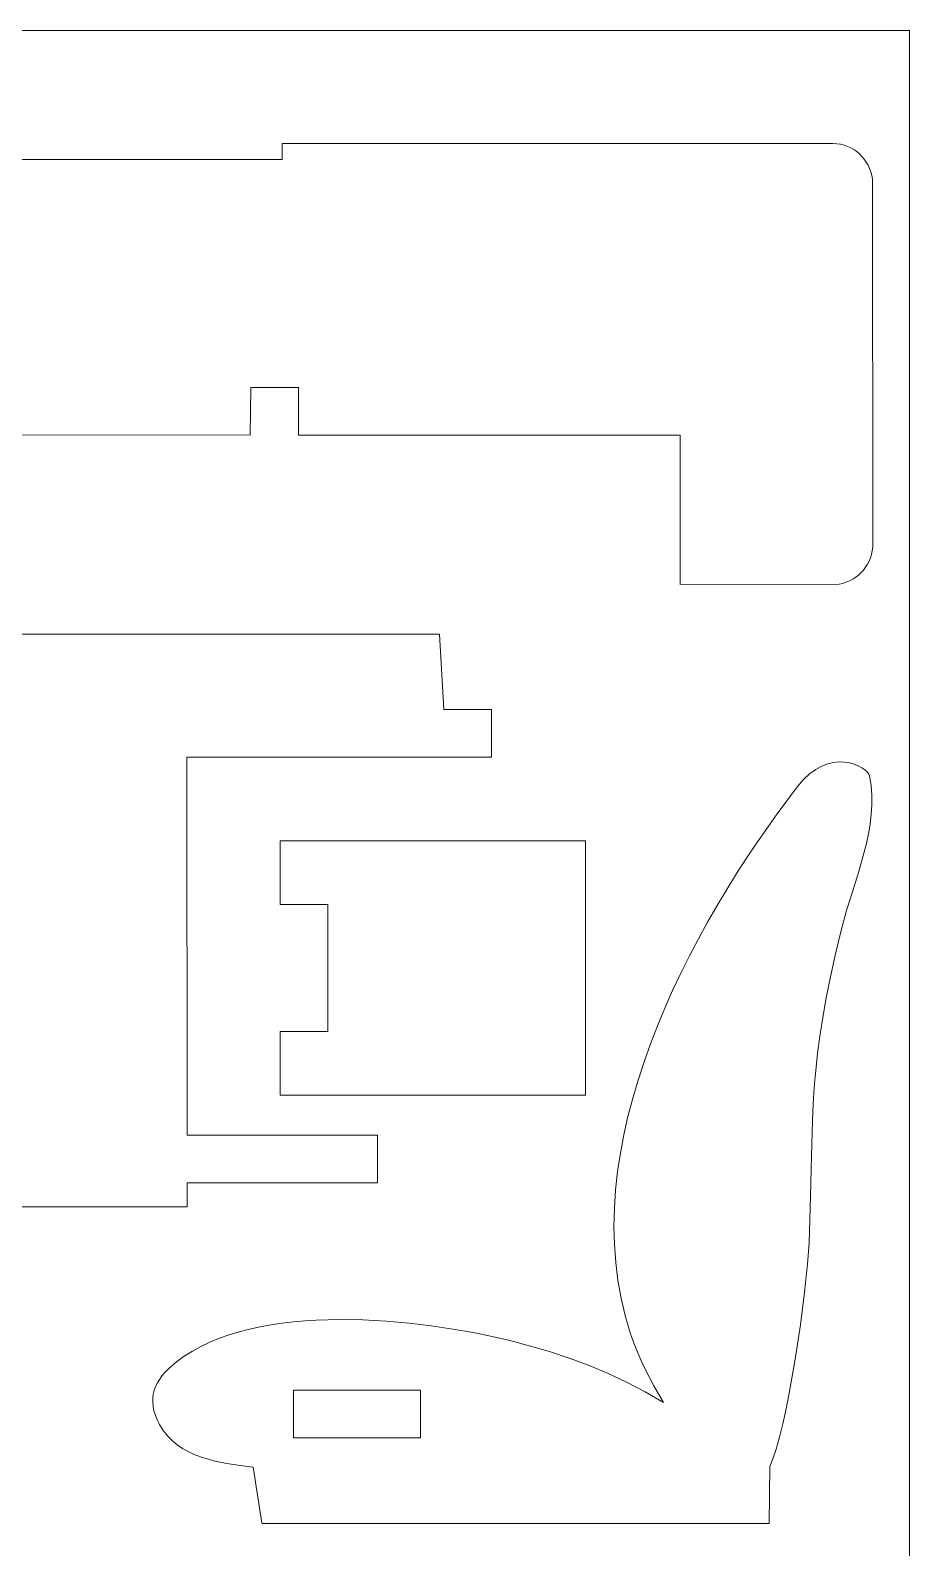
# Model space of a CAD drawing. Header units: centimetres. Extents: x -55 to 59, y -21 to 8.
# Drawn here: x -8.11 to -2.58, y -1.23 to 8.32 of the extents above; entities that cross this region are included whole.
import ezdxf

# ---------------------------------------------------------------- set-up
doc = ezdxf.new("R2010")
doc.units = ezdxf.units.CM
doc.header["$MEASUREMENT"] = 0
doc.layers.add('Camada 1', color=7, linetype='Continuous')

msp = doc.modelspace()

# ---------------------------------------------------------------- linework, layer by layer
at = {"layer": 'Camada 1', "color": 1, "lineweight": 0}
msp.add_lwpolyline([(-23.58141, -21.38276), (-2.58141, -21.38276), (-2.58141, 8.31724), (-23.58141, 8.31724), (-23.58141, -21.38276)], close=True, dxfattribs=at)
at = {"layer": 'Camada 1', "color": 3, "lineweight": 9}
for points, knots in [([(-13.31646, 7.47936), (-13.31646, 7.47936), (-13.34105, 7.42037), (-13.34105, 7.42037), (-13.34105, 7.42037), (-13.34105, 7.42037), (-13.34976, 7.35507), (-13.34976, 7.35507), (-13.34976, 7.35507), (-13.34976, 7.35507), (-13.34826, 5.05236), (-13.34826, 5.05236), (-13.34826, 5.05236), (-13.34826, 5.05236), (-13.34428, 5.02945), (-13.34428, 5.02945), (-13.34428, 5.02945), (-13.34428, 5.02945), (-13.33824, 5.00726), (-13.33824, 5.00726), (-13.33824, 5.00726), (-13.33824, 5.00726), (-13.33025, 4.98588), (-13.33025, 4.98588), (-13.33025, 4.98588), (-13.33025, 4.98588), (-13.32042, 4.96543), (-13.32042, 4.96543), (-13.32042, 4.96543), (-13.32042, 4.96543), (-13.30886, 4.94599), (-13.30886, 4.94599), (-13.30886, 4.94599), (-13.30886, 4.94599), (-13.29568, 4.92768), (-13.29568, 4.92768), (-13.29568, 4.92768), (-13.29568, 4.92768), (-13.281, 4.9106), (-13.281, 4.9106), (-13.281, 4.9106), (-13.281, 4.9106), (-13.26491, 4.89486), (-13.26491, 4.89486), (-13.26491, 4.89486), (-13.26491, 4.89486), (-13.24754, 4.88054), (-13.24754, 4.88054), (-13.24754, 4.88054), (-13.24754, 4.88054), (-13.229, 4.86777), (-13.229, 4.86777), (-13.229, 4.86777), (-13.229, 4.86777), (-13.20939, 4.85663), (-13.20939, 4.85663), (-13.20939, 4.85663), (-13.20939, 4.85663), (-13.18883, 4.84724), (-13.18883, 4.84724), (-13.18883, 4.84724), (-13.18883, 4.84724), (-13.16743, 4.8397), (-13.16743, 4.8397), (-13.16743, 4.8397), (-13.16743, 4.8397), (-13.1453, 4.8341), (-13.1453, 4.8341), (-13.1453, 4.8341), (-13.1453, 4.8341), (-13.12254, 4.83056), (-13.12254, 4.83056), (-13.12254, 4.83056), (-13.12254, 4.83056), (-13.09928, 4.82917), (-13.09928, 4.82917), (-13.09928, 4.82917), (-13.09928, 4.82917), (-12.13235, 4.82917), (-12.13235, 4.82917), (-12.13235, 4.82917), (-12.13235, 4.82917), (-12.13227, 5.7689), (-12.13227, 5.7689), (-12.13227, 5.7689), (-12.13227, 5.7689), (-9.72985, 5.7702), (-9.72985, 5.7702), (-9.72985, 5.7702), (-9.72985, 5.7702), (-9.72985, 6.07033), (-9.72985, 6.07033), (-9.72985, 6.07033), (-9.72985, 6.07033), (-9.43021, 6.07046), (-9.43021, 6.07046), (-9.43021, 6.07046), (-9.43021, 6.07046), (-9.42958, 5.77179), (-9.42958, 5.77179), (-9.42958, 5.77179), (-9.42958, 5.77179), (-6.72937, 5.7702), (-6.72937, 5.7702), (-6.72937, 5.7702), (-6.72937, 5.7702), (-6.72682, 6.07046), (-6.72682, 6.07046), (-6.72682, 6.07046), (-6.72682, 6.07046), (-6.42665, 6.07046), (-6.42665, 6.07046), (-6.42665, 6.07046), (-6.42665, 6.07046), (-6.42661, 5.77067), (-6.42661, 5.77067), (-6.42661, 5.77067), (-6.42661, 5.77067), (-4.02423, 5.77015), (-4.02423, 5.77015), (-4.02423, 5.77015), (-4.02423, 5.77015), (-4.02423, 4.82968), (-4.02423, 4.82968), (-4.02423, 4.82968), (-4.02423, 4.82968), (-3.02525, 4.83207), (-3.02525, 4.83207), (-3.02525, 4.83207), (-3.02525, 4.83207), (-3.00212, 4.83743), (-3.00212, 4.83743), (-3.00212, 4.83743), (-3.00212, 4.83743), (-2.97999, 4.84462), (-2.97999, 4.84462), (-2.97999, 4.84462), (-2.97999, 4.84462), (-2.95892, 4.85356), (-2.95892, 4.85356), (-2.95892, 4.85356), (-2.95892, 4.85356), (-2.93898, 4.86415), (-2.93898, 4.86415), (-2.93898, 4.86415), (-2.93898, 4.86415), (-2.92025, 4.87632), (-2.92025, 4.87632), (-2.92025, 4.87632), (-2.92025, 4.87632), (-2.90278, 4.88997), (-2.90278, 4.88997), (-2.90278, 4.88997), (-2.90278, 4.88997), (-2.88666, 4.90501), (-2.88666, 4.90501), (-2.88666, 4.90501), (-2.88666, 4.90501), (-2.87194, 4.92135), (-2.87194, 4.92135), (-2.87194, 4.92135), (-2.87194, 4.92135), (-2.8587, 4.93891), (-2.8587, 4.93891), (-2.8587, 4.93891), (-2.8587, 4.93891), (-2.847, 4.95761), (-2.847, 4.95761), (-2.847, 4.95761), (-2.847, 4.95761), (-2.83691, 4.97734), (-2.83691, 4.97734), (-2.83691, 4.97734), (-2.83691, 4.97734), (-2.82851, 4.99803), (-2.82851, 4.99803), (-2.82851, 4.99803), (-2.82851, 4.99803), (-2.82185, 5.01958), (-2.82185, 5.01958), (-2.82185, 5.01958), (-2.82185, 5.01958), (-2.81701, 5.04191), (-2.81701, 5.04191), (-2.81701, 5.04191), (-2.81701, 5.04191), (-2.81406, 5.06493), (-2.81406, 5.06493), (-2.81406, 5.06493), (-2.81406, 5.06493), (-2.81306, 5.08855), (-2.81306, 5.08855), (-2.81306, 5.08855), (-2.81306, 5.08855), (-2.81435, 7.38055), (-2.81435, 7.38055), (-2.81435, 7.38055), (-2.81435, 7.38055), (-2.81893, 7.40407), (-2.81893, 7.40407), (-2.81893, 7.40407), (-2.81893, 7.40407), (-2.82531, 7.42675), (-2.82531, 7.42675), (-2.82531, 7.42675), (-2.82531, 7.42675), (-2.83342, 7.44849), (-2.83342, 7.44849), (-2.83342, 7.44849), (-2.83342, 7.44849), (-2.84319, 7.46922), (-2.84319, 7.46922), (-2.84319, 7.46922), (-2.84319, 7.46922), (-2.85454, 7.48882), (-2.85454, 7.48882), (-2.85454, 7.48882), (-2.85454, 7.48882), (-2.86742, 7.50723), (-2.86742, 7.50723), (-2.86742, 7.50723), (-2.86742, 7.50723), (-2.88174, 7.52434), (-2.88174, 7.52434), (-2.88174, 7.52434), (-2.88174, 7.52434), (-2.89744, 7.54007), (-2.89744, 7.54007), (-2.89744, 7.54007), (-2.89744, 7.54007), (-2.91445, 7.55433), (-2.91445, 7.55433), (-2.91445, 7.55433), (-2.91445, 7.55433), (-2.93269, 7.56702), (-2.93269, 7.56702), (-2.93269, 7.56702), (-2.93269, 7.56702), (-2.95211, 7.57806), (-2.95211, 7.57806), (-2.95211, 7.57806), (-2.95211, 7.57806), (-2.97262, 7.58736), (-2.97262, 7.58736), (-2.97262, 7.58736), (-2.97262, 7.58736), (-2.99416, 7.59482), (-2.99416, 7.59482), (-2.99416, 7.59482), (-2.99416, 7.59482), (-3.01666, 7.60036), (-3.01666, 7.60036), (-3.01666, 7.60036), (-3.01666, 7.60036), (-3.04004, 7.60389), (-3.04004, 7.60389), (-3.04004, 7.60389), (-3.04004, 7.60389), (-3.06425, 7.60532), (-3.06425, 7.60532), (-3.06425, 7.60532), (-3.06425, 7.60532), (-6.5298, 7.60532), (-6.5298, 7.60532), (-6.5298, 7.60532), (-6.5298, 7.60532), (-6.5298, 7.50521), (-6.5298, 7.50521), (-6.5298, 7.50521), (-6.5298, 7.50521), (-9.60339, 7.50521), (-9.60339, 7.50521), (-9.60339, 7.50521), (-9.60339, 7.50521), (-9.60339, 7.60532), (-9.60339, 7.60532), (-9.60339, 7.60532), (-9.60339, 7.60532), (-13.09667, 7.60532), (-13.09667, 7.60532), (-13.09667, 7.60532), (-13.09667, 7.60532), (-13.12949, 7.60288), (-13.12949, 7.60288), (-13.12949, 7.60288), (-13.12949, 7.60288), (-13.16182, 7.59617), (-13.16182, 7.59617), (-13.16182, 7.59617), (-13.16182, 7.59617), (-13.19314, 7.58541), (-13.19314, 7.58541), (-13.19314, 7.58541), (-13.19314, 7.58541), (-13.22294, 7.57085), (-13.22294, 7.57085), (-13.22294, 7.57085), (-13.22294, 7.57085), (-13.25068, 7.55273), (-13.25068, 7.55273), (-13.25068, 7.55273), (-13.25068, 7.55273), (-13.27587, 7.53128), (-13.27587, 7.53128), (-13.27587, 7.53128), (-13.27587, 7.53128), (-13.29797, 7.50674), (-13.29797, 7.50674), (-13.29797, 7.50674), (-13.29797, 7.50674), (-13.31646, 7.47936), (-13.31646, 7.47936)], [0, 0, 0, 0, 0.0126582, 0.0126582, 0.0126582, 0.0126582, 0.0253165, 0.0253165, 0.0253165, 0.0253165, 0.0379747, 0.0379747, 0.0379747, 0.0379747, 0.0506329, 0.0506329, 0.0506329, 0.0506329, 0.0632911, 0.0632911, 0.0632911, 0.0632911, 0.0759494, 0.0759494, 0.0759494, 0.0759494, 0.0886076, 0.0886076, 0.0886076, 0.0886076, 0.1012658, 0.1012658, 0.1012658, 0.1012658, 0.1139241, 0.1139241, 0.1139241, 0.1139241, 0.1265823, 0.1265823, 0.1265823, 0.1265823, 0.1392405, 0.1392405, 0.1392405, 0.1392405, 0.1518987, 0.1518987, 0.1518987, 0.1518987, 0.164557, 0.164557, 0.164557, 0.164557, 0.1772152, 0.1772152, 0.1772152, 0.1772152, 0.1898734, 0.1898734, 0.1898734, 0.1898734, 0.2025316, 0.2025316, 0.2025316, 0.2025316, 0.2151899, 0.2151899, 0.2151899, 0.2151899, 0.2278481, 0.2278481, 0.2278481, 0.2278481, 0.2405063, 0.2405063, 0.2405063, 0.2405063, 0.2531646, 0.2531646, 0.2531646, 0.2531646, 0.2658228, 0.2658228, 0.2658228, 0.2658228, 0.278481, 0.278481, 0.278481, 0.278481, 0.2911392, 0.2911392, 0.2911392, 0.2911392, 0.3037975, 0.3037975, 0.3037975, 0.3037975, 0.3164557, 0.3164557, 0.3164557, 0.3164557, 0.3291139, 0.3291139, 0.3291139, 0.3291139, 0.3417722, 0.3417722, 0.3417722, 0.3417722, 0.3544304, 0.3544304, 0.3544304, 0.3544304, 0.3670886, 0.3670886, 0.3670886, 0.3670886, 0.3797468, 0.3797468, 0.3797468, 0.3797468, 0.3924051, 0.3924051, 0.3924051, 0.3924051, 0.4050633, 0.4050633, 0.4050633, 0.4050633, 0.4177215, 0.4177215, 0.4177215, 0.4177215, 0.4303797, 0.4303797, 0.4303797, 0.4303797, 0.443038, 0.443038, 0.443038, 0.443038, 0.4556962, 0.4556962, 0.4556962, 0.4556962, 0.4683544, 0.4683544, 0.4683544, 0.4683544, 0.4810127, 0.4810127, 0.4810127, 0.4810127, 0.4936709, 0.4936709, 0.4936709, 0.4936709, 0.5063291, 0.5063291, 0.5063291, 0.5063291, 0.5189873, 0.5189873, 0.5189873, 0.5189873, 0.5316456, 0.5316456, 0.5316456, 0.5316456, 0.5443038, 0.5443038, 0.5443038, 0.5443038, 0.556962, 0.556962, 0.556962, 0.556962, 0.5696203, 0.5696203, 0.5696203, 0.5696203, 0.5822785, 0.5822785, 0.5822785, 0.5822785, 0.5949367, 0.5949367, 0.5949367, 0.5949367, 0.6075949, 0.6075949, 0.6075949, 0.6075949, 0.6202532, 0.6202532, 0.6202532, 0.6202532, 0.6329114, 0.6329114, 0.6329114, 0.6329114, 0.6455696, 0.6455696, 0.6455696, 0.6455696, 0.6582278, 0.6582278, 0.6582278, 0.6582278, 0.6708861, 0.6708861, 0.6708861, 0.6708861, 0.6835443, 0.6835443, 0.6835443, 0.6835443, 0.6962025, 0.6962025, 0.6962025, 0.6962025, 0.7088608, 0.7088608, 0.7088608, 0.7088608, 0.721519, 0.721519, 0.721519, 0.721519, 0.7341772, 0.7341772, 0.7341772, 0.7341772, 0.7468354, 0.7468354, 0.7468354, 0.7468354, 0.7594937, 0.7594937, 0.7594937, 0.7594937, 0.7721519, 0.7721519, 0.7721519, 0.7721519, 0.7848101, 0.7848101, 0.7848101, 0.7848101, 0.7974684, 0.7974684, 0.7974684, 0.7974684, 0.8101266, 0.8101266, 0.8101266, 0.8101266, 0.8227848, 0.8227848, 0.8227848, 0.8227848, 0.835443, 0.835443, 0.835443, 0.835443, 0.8481013, 0.8481013, 0.8481013, 0.8481013, 0.8607595, 0.8607595, 0.8607595, 0.8607595, 0.8734177, 0.8734177, 0.8734177, 0.8734177, 0.8860759, 0.8860759, 0.8860759, 0.8860759, 0.8987342, 0.8987342, 0.8987342, 0.8987342, 0.9113924, 0.9113924, 0.9113924, 0.9113924, 0.9240506, 0.9240506, 0.9240506, 0.9240506, 0.9367089, 0.9367089, 0.9367089, 0.9367089, 0.9493671, 0.9493671, 0.9493671, 0.9493671, 0.9620253, 0.9620253, 0.9620253, 0.9620253, 0.9746835, 0.9746835, 0.9746835, 0.9746835, 1, 1, 1, 1]), ([(-14.63488, 1.36558), (-14.63488, 1.36558), (-14.63488, 1.06545), (-14.63488, 1.06545), (-14.63488, 1.06545), (-14.63488, 1.06545), (-13.43365, 1.06532), (-13.43365, 1.06532), (-13.43365, 1.06532), (-13.43365, 1.06532), (-13.43365, 0.91522), (-13.43365, 0.91522), (-13.43365, 0.91522), (-13.43365, 0.91522), (-11.93277, 0.91518), (-11.93277, 0.91518), (-11.93277, 0.91518), (-11.93277, 0.91518), (-11.93251, 1.51564), (-11.93251, 1.51564), (-11.93251, 1.51564), (-11.93251, 1.51564), (-8.62979, 1.51569), (-8.62979, 1.51569), (-8.62979, 1.51569), (-8.62979, 1.51569), (-8.62963, 0.91518), (-8.62963, 0.91518), (-8.62963, 0.91518), (-8.62963, 0.91518), (-7.12714, 0.91518), (-7.12714, 0.91518), (-7.12714, 0.91518), (-7.12714, 0.91518), (-7.12714, 1.0653), (-7.12714, 1.0653), (-7.12714, 1.0653), (-7.12714, 1.0653), (-5.92914, 1.0653), (-5.92914, 1.0653), (-5.92914, 1.0653), (-5.92914, 1.0653), (-5.92914, 1.36557), (-5.92914, 1.36557), (-5.92914, 1.36557), (-5.92914, 1.36557), (-7.12714, 1.36557), (-7.12714, 1.36557), (-7.12714, 1.36557), (-7.12714, 1.36557), (-7.12781, 3.74322), (-7.12781, 3.74322), (-7.12781, 3.74322), (-7.12781, 3.74322), (-5.21172, 3.74369), (-5.21172, 3.74369), (-5.21172, 3.74369), (-5.21172, 3.74369), (-5.21172, 4.04394), (-5.21172, 4.04394), (-5.21172, 4.04394), (-5.21172, 4.04394), (-5.51198, 4.04394), (-5.51198, 4.04394), (-5.51198, 4.04394), (-5.51198, 4.04394), (-5.53889, 4.51804), (-5.53889, 4.51804), (-5.53889, 4.51804), (-5.53889, 4.51804), (-8.62934, 4.51788), (-8.62934, 4.51788), (-8.62934, 4.51788), (-8.62934, 4.51788), (-8.62963, 2.41866), (-8.62963, 2.41866), (-8.62963, 2.41866), (-8.62963, 2.41866), (-8.92989, 2.41715), (-8.92989, 2.41715), (-8.92989, 2.41715), (-8.92989, 2.41715), (-8.92895, 4.51659), (-8.92895, 4.51659), (-8.92895, 4.51659), (-8.92895, 4.51659), (-11.63124, 4.5183), (-11.63124, 4.5183), (-11.63124, 4.5183), (-11.63124, 4.5183), (-11.63225, 2.41778), (-11.63225, 2.41778), (-11.63225, 2.41778), (-11.63225, 2.41778), (-11.93251, 2.41778), (-11.93251, 2.41778), (-11.93251, 2.41778), (-11.93251, 2.41778), (-11.93154, 4.51736), (-11.93154, 4.51736), (-11.93154, 4.51736), (-11.93154, 4.51736), (-15.02114, 4.51929), (-15.02114, 4.51929), (-15.02114, 4.51929), (-15.02114, 4.51929), (-15.0508, 4.04978), (-15.0508, 4.04978), (-15.0508, 4.04978), (-15.0508, 4.04978), (-15.35111, 4.04978), (-15.35111, 4.04978), (-15.35111, 4.04978), (-15.35111, 4.04978), (-15.35111, 3.74952), (-15.35111, 3.74952), (-15.35111, 3.74952), (-15.35111, 3.74952), (-13.4313, 3.74854), (-13.4313, 3.74854), (-13.4313, 3.74854), (-13.4313, 3.74854), (-13.43365, 1.36565), (-13.43365, 1.36565), (-13.43365, 1.36565), (-13.43365, 1.36565), (-14.63488, 1.36558), (-14.63488, 1.36558)], [0, 0, 0, 0, 0.030303, 0.030303, 0.030303, 0.030303, 0.0606061, 0.0606061, 0.0606061, 0.0606061, 0.0909091, 0.0909091, 0.0909091, 0.0909091, 0.1212121, 0.1212121, 0.1212121, 0.1212121, 0.1515152, 0.1515152, 0.1515152, 0.1515152, 0.1818182, 0.1818182, 0.1818182, 0.1818182, 0.2121212, 0.2121212, 0.2121212, 0.2121212, 0.2424242, 0.2424242, 0.2424242, 0.2424242, 0.2727273, 0.2727273, 0.2727273, 0.2727273, 0.3030303, 0.3030303, 0.3030303, 0.3030303, 0.3333333, 0.3333333, 0.3333333, 0.3333333, 0.3636364, 0.3636364, 0.3636364, 0.3636364, 0.3939394, 0.3939394, 0.3939394, 0.3939394, 0.4242424, 0.4242424, 0.4242424, 0.4242424, 0.4545455, 0.4545455, 0.4545455, 0.4545455, 0.4848485, 0.4848485, 0.4848485, 0.4848485, 0.5151515, 0.5151515, 0.5151515, 0.5151515, 0.5454545, 0.5454545, 0.5454545, 0.5454545, 0.5757576, 0.5757576, 0.5757576, 0.5757576, 0.6060606, 0.6060606, 0.6060606, 0.6060606, 0.6363636, 0.6363636, 0.6363636, 0.6363636, 0.6666667, 0.6666667, 0.6666667, 0.6666667, 0.6969697, 0.6969697, 0.6969697, 0.6969697, 0.7272727, 0.7272727, 0.7272727, 0.7272727, 0.7575758, 0.7575758, 0.7575758, 0.7575758, 0.7878788, 0.7878788, 0.7878788, 0.7878788, 0.8181818, 0.8181818, 0.8181818, 0.8181818, 0.8484848, 0.8484848, 0.8484848, 0.8484848, 0.8787879, 0.8787879, 0.8787879, 0.8787879, 0.9090909, 0.9090909, 0.9090909, 0.9090909, 0.9393939, 0.9393939, 0.9393939, 0.9393939, 1, 1, 1, 1]), ([(-6.71119, -0.72378), (-6.71119, -0.72378), (-6.65635, -1.07491), (-6.65635, -1.07491), (-6.65635, -1.07491), (-6.65635, -1.07491), (-6.65577, -1.07864), (-6.65577, -1.07864), (-6.65577, -1.07864), (-6.65577, -1.07864), (-3.46424, -1.07892), (-3.46424, -1.07892), (-3.46424, -1.07892), (-3.46424, -1.07892), (-3.46175, -0.71924), (-3.46175, -0.71924), (-3.46175, -0.71924), (-3.46175, -0.71924), (-3.44119, -0.67186), (-3.44119, -0.67186), (-3.44119, -0.67186), (-3.44119, -0.67186), (-3.42037, -0.61004), (-3.42037, -0.61004), (-3.42037, -0.61004), (-3.42037, -0.61004), (-3.39949, -0.53573), (-3.39949, -0.53573), (-3.39949, -0.53573), (-3.39949, -0.53573), (-3.37875, -0.45086), (-3.37875, -0.45086), (-3.37875, -0.45086), (-3.37875, -0.45086), (-3.35837, -0.35736), (-3.35837, -0.35736), (-3.35837, -0.35736), (-3.35837, -0.35736), (-3.33852, -0.25715), (-3.33852, -0.25715), (-3.33852, -0.25715), (-3.33852, -0.25715), (-3.30129, -0.04437), (-3.30129, -0.04437), (-3.30129, -0.04437), (-3.30129, -0.04437), (-3.26866, 0.17202), (-3.26866, 0.17202), (-3.26866, 0.17202), (-3.26866, 0.17202), (-3.24224, 0.37657), (-3.24224, 0.37657), (-3.24224, 0.37657), (-3.24224, 0.37657), (-3.22365, 0.55382), (-3.22365, 0.55382), (-3.22365, 0.55382), (-3.22365, 0.55382), (-3.21449, 0.68831), (-3.21449, 0.68831), (-3.21449, 0.68831), (-3.21449, 0.68831), (-3.20571, 0.98118), (-3.20571, 0.98118), (-3.20571, 0.98118), (-3.20571, 0.98118), (-3.19984, 1.23235), (-3.19984, 1.23235), (-3.19984, 1.23235), (-3.19984, 1.23235), (-3.19303, 1.45606), (-3.19303, 1.45606), (-3.19303, 1.45606), (-3.19303, 1.45606), (-3.18807, 1.56209), (-3.18807, 1.56209), (-3.18807, 1.56209), (-3.18807, 1.56209), (-3.18143, 1.66661), (-3.18143, 1.66661), (-3.18143, 1.66661), (-3.18143, 1.66661), (-3.17263, 1.7714), (-3.17263, 1.7714), (-3.17263, 1.7714), (-3.17263, 1.7714), (-3.16118, 1.87825), (-3.16118, 1.87825), (-3.16118, 1.87825), (-3.16118, 1.87825), (-3.14662, 1.98895), (-3.14662, 1.98895), (-3.14662, 1.98895), (-3.14662, 1.98895), (-3.12844, 2.10527), (-3.12844, 2.10527), (-3.12844, 2.10527), (-3.12844, 2.10527), (-3.10618, 2.22901), (-3.10618, 2.22901), (-3.10618, 2.22901), (-3.10618, 2.22901), (-3.07935, 2.36194), (-3.07935, 2.36194), (-3.07935, 2.36194), (-3.07935, 2.36194), (-3.04746, 2.50585), (-3.04746, 2.50585), (-3.04746, 2.50585), (-3.04746, 2.50585), (-3.01005, 2.66252), (-3.01005, 2.66252), (-3.01005, 2.66252), (-3.01005, 2.66252), (-2.97816, 2.77849), (-2.97816, 2.77849), (-2.97816, 2.77849), (-2.97816, 2.77849), (-2.94148, 2.89691), (-2.94148, 2.89691), (-2.94148, 2.89691), (-2.94148, 2.89691), (-2.90383, 3.01718), (-2.90383, 3.01718), (-2.90383, 3.01718), (-2.90383, 3.01718), (-2.86899, 3.1387), (-2.86899, 3.1387), (-2.86899, 3.1387), (-2.86899, 3.1387), (-2.85381, 3.19975), (-2.85381, 3.19975), (-2.85381, 3.19975), (-2.85381, 3.19975), (-2.84076, 3.26089), (-2.84076, 3.26089), (-2.84076, 3.26089), (-2.84076, 3.26089), (-2.83032, 3.32204), (-2.83032, 3.32204), (-2.83032, 3.32204), (-2.83032, 3.32204), (-2.82296, 3.38315), (-2.82296, 3.38315), (-2.82296, 3.38315), (-2.82296, 3.38315), (-2.81914, 3.44412), (-2.81914, 3.44412), (-2.81914, 3.44412), (-2.81914, 3.44412), (-2.81936, 3.50488), (-2.81936, 3.50488), (-2.81936, 3.50488), (-2.81936, 3.50488), (-2.82408, 3.56537), (-2.82408, 3.56537), (-2.82408, 3.56537), (-2.82408, 3.56537), (-2.83378, 3.6255), (-2.83378, 3.6255), (-2.83378, 3.6255), (-2.83378, 3.6255), (-2.83881, 3.63787), (-2.83881, 3.63787), (-2.83881, 3.63787), (-2.83881, 3.63787), (-2.84881, 3.65113), (-2.84881, 3.65113), (-2.84881, 3.65113), (-2.84881, 3.65113), (-2.86337, 3.66463), (-2.86337, 3.66463), (-2.86337, 3.66463), (-2.86337, 3.66463), (-2.88211, 3.67769), (-2.88211, 3.67769), (-2.88211, 3.67769), (-2.88211, 3.67769), (-2.90461, 3.68966), (-2.90461, 3.68966), (-2.90461, 3.68966), (-2.90461, 3.68966), (-2.93048, 3.69988), (-2.93048, 3.69988), (-2.93048, 3.69988), (-2.93048, 3.69988), (-2.95931, 3.70769), (-2.95931, 3.70769), (-2.95931, 3.70769), (-2.95931, 3.70769), (-2.99071, 3.71242), (-2.99071, 3.71242), (-2.99071, 3.71242), (-2.99071, 3.71242), (-3.02427, 3.71341), (-3.02427, 3.71341), (-3.02427, 3.71341), (-3.02427, 3.71341), (-3.0596, 3.71001), (-3.0596, 3.71001), (-3.0596, 3.71001), (-3.0596, 3.71001), (-3.09629, 3.70155), (-3.09629, 3.70155), (-3.09629, 3.70155), (-3.09629, 3.70155), (-3.13394, 3.68737), (-3.13394, 3.68737), (-3.13394, 3.68737), (-3.13394, 3.68737), (-3.17216, 3.6668), (-3.17216, 3.6668), (-3.17216, 3.6668), (-3.17216, 3.6668), (-3.21053, 3.6392), (-3.21053, 3.6392), (-3.21053, 3.6392), (-3.21053, 3.6392), (-3.24867, 3.60389), (-3.24867, 3.60389), (-3.24867, 3.60389), (-3.24867, 3.60389), (-3.28617, 3.56021), (-3.28617, 3.56021), (-3.28617, 3.56021), (-3.28617, 3.56021), (-3.41512, 3.38768), (-3.41512, 3.38768), (-3.41512, 3.38768), (-3.41512, 3.38768), (-3.54377, 3.2044), (-3.54377, 3.2044), (-3.54377, 3.2044), (-3.54377, 3.2044), (-3.60744, 3.10906), (-3.60744, 3.10906), (-3.60744, 3.10906), (-3.60744, 3.10906), (-3.67038, 3.01145), (-3.67038, 3.01145), (-3.67038, 3.01145), (-3.67038, 3.01145), (-3.73238, 2.91169), (-3.73238, 2.91169), (-3.73238, 2.91169), (-3.73238, 2.91169), (-3.79322, 2.80993), (-3.79322, 2.80993), (-3.79322, 2.80993), (-3.79322, 2.80993), (-3.85268, 2.70629), (-3.85268, 2.70629), (-3.85268, 2.70629), (-3.85268, 2.70629), (-3.91054, 2.60093), (-3.91054, 2.60093), (-3.91054, 2.60093), (-3.91054, 2.60093), (-3.96659, 2.49396), (-3.96659, 2.49396), (-3.96659, 2.49396), (-3.96659, 2.49396), (-4.0206, 2.38554), (-4.0206, 2.38554), (-4.0206, 2.38554), (-4.0206, 2.38554), (-4.07237, 2.2758), (-4.07237, 2.2758), (-4.07237, 2.2758), (-4.07237, 2.2758), (-4.12166, 2.16487), (-4.12166, 2.16487), (-4.12166, 2.16487), (-4.12166, 2.16487), (-4.16827, 2.05288), (-4.16827, 2.05288), (-4.16827, 2.05288), (-4.16827, 2.05288), (-4.21198, 1.93999), (-4.21198, 1.93999), (-4.21198, 1.93999), (-4.21198, 1.93999), (-4.25257, 1.82632), (-4.25257, 1.82632), (-4.25257, 1.82632), (-4.25257, 1.82632), (-4.28982, 1.71201), (-4.28982, 1.71201), (-4.28982, 1.71201), (-4.28982, 1.71201), (-4.32351, 1.5972), (-4.32351, 1.5972), (-4.32351, 1.5972), (-4.32351, 1.5972), (-4.35343, 1.48202), (-4.35343, 1.48202), (-4.35343, 1.48202), (-4.35343, 1.48202), (-4.37935, 1.36661), (-4.37935, 1.36661), (-4.37935, 1.36661), (-4.37935, 1.36661), (-4.40107, 1.25111), (-4.40107, 1.25111), (-4.40107, 1.25111), (-4.40107, 1.25111), (-4.41836, 1.13565), (-4.41836, 1.13565), (-4.41836, 1.13565), (-4.41836, 1.13565), (-4.43101, 1.02037), (-4.43101, 1.02037), (-4.43101, 1.02037), (-4.43101, 1.02037), (-4.43879, 0.90541), (-4.43879, 0.90541), (-4.43879, 0.90541), (-4.43879, 0.90541), (-4.4415, 0.79091), (-4.4415, 0.79091), (-4.4415, 0.79091), (-4.4415, 0.79091), (-4.4389, 0.67699), (-4.4389, 0.67699), (-4.4389, 0.67699), (-4.4389, 0.67699), (-4.43079, 0.5638), (-4.43079, 0.5638), (-4.43079, 0.5638), (-4.43079, 0.5638), (-4.41695, 0.45147), (-4.41695, 0.45147), (-4.41695, 0.45147), (-4.41695, 0.45147), (-4.39716, 0.34015), (-4.39716, 0.34015), (-4.39716, 0.34015), (-4.39716, 0.34015), (-4.3712, 0.22996), (-4.3712, 0.22996), (-4.3712, 0.22996), (-4.3712, 0.22996), (-4.33886, 0.12104), (-4.33886, 0.12104), (-4.33886, 0.12104), (-4.33886, 0.12104), (-4.3187, 0.06343), (-4.3187, 0.06343), (-4.3187, 0.06343), (-4.3187, 0.06343), (-4.29657, 0.00684), (-4.29657, 0.00684), (-4.29657, 0.00684), (-4.29657, 0.00684), (-4.2726, -0.04882), (-4.2726, -0.04882), (-4.2726, -0.04882), (-4.2726, -0.04882), (-4.2469, -0.10363), (-4.2469, -0.10363), (-4.2469, -0.10363), (-4.2469, -0.10363), (-4.19083, -0.21104), (-4.19083, -0.21104), (-4.19083, -0.21104), (-4.19083, -0.21104), (-4.12936, -0.31608), (-4.12936, -0.31608), (-4.12936, -0.31608), (-4.12936, -0.31608), (-4.24565, -0.24921), (-4.24565, -0.24921), (-4.24565, -0.24921), (-4.24565, -0.24921), (-4.362, -0.18861), (-4.362, -0.18861), (-4.362, -0.18861), (-4.362, -0.18861), (-4.47903, -0.13377), (-4.47903, -0.13377), (-4.47903, -0.13377), (-4.47903, -0.13377), (-4.59737, -0.08415), (-4.59737, -0.08415), (-4.59737, -0.08415), (-4.59737, -0.08415), (-4.71763, -0.03923), (-4.71763, -0.03923), (-4.71763, -0.03923), (-4.71763, -0.03923), (-4.84045, 0.00152), (-4.84045, 0.00152), (-4.84045, 0.00152), (-4.84045, 0.00152), (-4.96645, 0.03861), (-4.96645, 0.03861), (-4.96645, 0.03861), (-4.96645, 0.03861), (-5.09624, 0.07259), (-5.09624, 0.07259), (-5.09624, 0.07259), (-5.09624, 0.07259), (-5.2069, 0.09828), (-5.2069, 0.09828), (-5.2069, 0.09828), (-5.2069, 0.09828), (-5.32719, 0.1228), (-5.32719, 0.1228), (-5.32719, 0.1228), (-5.32719, 0.1228), (-5.45565, 0.14542), (-5.45565, 0.14542), (-5.45565, 0.14542), (-5.45565, 0.14542), (-5.59078, 0.16543), (-5.59078, 0.16543), (-5.59078, 0.16543), (-5.59078, 0.16543), (-5.73111, 0.1821), (-5.73111, 0.1821), (-5.73111, 0.1821), (-5.73111, 0.1821), (-5.87514, 0.19472), (-5.87514, 0.19472), (-5.87514, 0.19472), (-5.87514, 0.19472), (-6.02141, 0.20256), (-6.02141, 0.20256), (-6.02141, 0.20256), (-6.02141, 0.20256), (-6.16843, 0.20491), (-6.16843, 0.20491), (-6.16843, 0.20491), (-6.16843, 0.20491), (-6.31472, 0.20103), (-6.31472, 0.20103), (-6.31472, 0.20103), (-6.31472, 0.20103), (-6.38712, 0.19653), (-6.38712, 0.19653), (-6.38712, 0.19653), (-6.38712, 0.19653), (-6.45879, 0.19021), (-6.45879, 0.19021), (-6.45879, 0.19021), (-6.45879, 0.19021), (-6.52953, 0.18197), (-6.52953, 0.18197), (-6.52953, 0.18197), (-6.52953, 0.18197), (-6.59916, 0.17173), (-6.59916, 0.17173), (-6.59916, 0.17173), (-6.59916, 0.17173), (-6.66749, 0.15939), (-6.66749, 0.15939), (-6.66749, 0.15939), (-6.66749, 0.15939), (-6.73435, 0.14487), (-6.73435, 0.14487), (-6.73435, 0.14487), (-6.73435, 0.14487), (-6.79954, 0.12807), (-6.79954, 0.12807), (-6.79954, 0.12807), (-6.79954, 0.12807), (-6.86288, 0.1089), (-6.86288, 0.1089), (-6.86288, 0.1089), (-6.86288, 0.1089), (-6.92419, 0.08727), (-6.92419, 0.08727), (-6.92419, 0.08727), (-6.92419, 0.08727), (-6.98327, 0.0631), (-6.98327, 0.0631), (-6.98327, 0.0631), (-6.98327, 0.0631), (-7.03995, 0.0363), (-7.03995, 0.0363), (-7.03995, 0.0363), (-7.03995, 0.0363), (-7.09403, 0.00676), (-7.09403, 0.00676), (-7.09403, 0.00676), (-7.09403, 0.00676), (-7.14534, -0.02559), (-7.14534, -0.02559), (-7.14534, -0.02559), (-7.14534, -0.02559), (-7.19369, -0.06085), (-7.19369, -0.06085), (-7.19369, -0.06085), (-7.19369, -0.06085), (-7.24296, -0.10335), (-7.24296, -0.10335), (-7.24296, -0.10335), (-7.24296, -0.10335), (-7.26423, -0.125), (-7.26423, -0.125), (-7.26423, -0.125), (-7.26423, -0.125), (-7.28316, -0.14698), (-7.28316, -0.14698), (-7.28316, -0.14698), (-7.28316, -0.14698), (-7.29967, -0.16935), (-7.29967, -0.16935), (-7.29967, -0.16935), (-7.29967, -0.16935), (-7.31368, -0.19216), (-7.31368, -0.19216), (-7.31368, -0.19216), (-7.31368, -0.19216), (-7.32512, -0.21547), (-7.32512, -0.21547), (-7.32512, -0.21547), (-7.32512, -0.21547), (-7.33392, -0.23932), (-7.33392, -0.23932), (-7.33392, -0.23932), (-7.33392, -0.23932), (-7.34, -0.26378), (-7.34, -0.26378), (-7.34, -0.26378), (-7.34, -0.26378), (-7.34328, -0.2889), (-7.34328, -0.2889), (-7.34328, -0.2889), (-7.34328, -0.2889), (-7.34369, -0.31472), (-7.34369, -0.31472), (-7.34369, -0.31472), (-7.34369, -0.31472), (-7.34116, -0.34131), (-7.34116, -0.34131), (-7.34116, -0.34131), (-7.34116, -0.34131), (-7.33561, -0.36871), (-7.33561, -0.36871), (-7.33561, -0.36871), (-7.33561, -0.36871), (-7.32695, -0.39698), (-7.32695, -0.39698), (-7.32695, -0.39698), (-7.32695, -0.39698), (-7.31513, -0.42618), (-7.31513, -0.42618), (-7.31513, -0.42618), (-7.31513, -0.42618), (-7.30006, -0.45635), (-7.30006, -0.45635), (-7.30006, -0.45635), (-7.30006, -0.45635), (-7.27718, -0.4932), (-7.27718, -0.4932), (-7.27718, -0.4932), (-7.27718, -0.4932), (-7.25103, -0.52631), (-7.25103, -0.52631), (-7.25103, -0.52631), (-7.25103, -0.52631), (-7.22191, -0.5559), (-7.22191, -0.5559), (-7.22191, -0.5559), (-7.22191, -0.5559), (-7.19012, -0.58221), (-7.19012, -0.58221), (-7.19012, -0.58221), (-7.19012, -0.58221), (-7.15597, -0.60545), (-7.15597, -0.60545), (-7.15597, -0.60545), (-7.15597, -0.60545), (-7.11976, -0.62585), (-7.11976, -0.62585), (-7.11976, -0.62585), (-7.11976, -0.62585), (-7.08179, -0.64365), (-7.08179, -0.64365), (-7.08179, -0.64365), (-7.08179, -0.64365), (-7.04238, -0.65906), (-7.04238, -0.65906), (-7.04238, -0.65906), (-7.04238, -0.65906), (-7.00181, -0.67232), (-7.00181, -0.67232), (-7.00181, -0.67232), (-7.00181, -0.67232), (-6.9604, -0.68364), (-6.9604, -0.68364), (-6.9604, -0.68364), (-6.9604, -0.68364), (-6.87626, -0.70142), (-6.87626, -0.70142), (-6.87626, -0.70142), (-6.87626, -0.70142), (-6.79238, -0.71419), (-6.79238, -0.71419), (-6.79238, -0.71419), (-6.79238, -0.71419), (-6.71119, -0.72378), (-6.71119, -0.72378)], [0, 0, 0, 0, 0.0065789, 0.0065789, 0.0065789, 0.0065789, 0.0131579, 0.0131579, 0.0131579, 0.0131579, 0.0197368, 0.0197368, 0.0197368, 0.0197368, 0.0263158, 0.0263158, 0.0263158, 0.0263158, 0.0328947, 0.0328947, 0.0328947, 0.0328947, 0.0394737, 0.0394737, 0.0394737, 0.0394737, 0.0460526, 0.0460526, 0.0460526, 0.0460526, 0.0526316, 0.0526316, 0.0526316, 0.0526316, 0.0592105, 0.0592105, 0.0592105, 0.0592105, 0.0657895, 0.0657895, 0.0657895, 0.0657895, 0.0723684, 0.0723684, 0.0723684, 0.0723684, 0.0789474, 0.0789474, 0.0789474, 0.0789474, 0.0855263, 0.0855263, 0.0855263, 0.0855263, 0.0921053, 0.0921053, 0.0921053, 0.0921053, 0.0986842, 0.0986842, 0.0986842, 0.0986842, 0.1052632, 0.1052632, 0.1052632, 0.1052632, 0.1118421, 0.1118421, 0.1118421, 0.1118421, 0.1184211, 0.1184211, 0.1184211, 0.1184211, 0.125, 0.125, 0.125, 0.125, 0.1315789, 0.1315789, 0.1315789, 0.1315789, 0.1381579, 0.1381579, 0.1381579, 0.1381579, 0.1447368, 0.1447368, 0.1447368, 0.1447368, 0.1513158, 0.1513158, 0.1513158, 0.1513158, 0.1578947, 0.1578947, 0.1578947, 0.1578947, 0.1644737, 0.1644737, 0.1644737, 0.1644737, 0.1710526, 0.1710526, 0.1710526, 0.1710526, 0.1776316, 0.1776316, 0.1776316, 0.1776316, 0.1842105, 0.1842105, 0.1842105, 0.1842105, 0.1907895, 0.1907895, 0.1907895, 0.1907895, 0.1973684, 0.1973684, 0.1973684, 0.1973684, 0.2039474, 0.2039474, 0.2039474, 0.2039474, 0.2105263, 0.2105263, 0.2105263, 0.2105263, 0.2171053, 0.2171053, 0.2171053, 0.2171053, 0.2236842, 0.2236842, 0.2236842, 0.2236842, 0.2302632, 0.2302632, 0.2302632, 0.2302632, 0.2368421, 0.2368421, 0.2368421, 0.2368421, 0.2434211, 0.2434211, 0.2434211, 0.2434211, 0.25, 0.25, 0.25, 0.25, 0.2565789, 0.2565789, 0.2565789, 0.2565789, 0.2631579, 0.2631579, 0.2631579, 0.2631579, 0.2697368, 0.2697368, 0.2697368, 0.2697368, 0.2763158, 0.2763158, 0.2763158, 0.2763158, 0.2828947, 0.2828947, 0.2828947, 0.2828947, 0.2894737, 0.2894737, 0.2894737, 0.2894737, 0.2960526, 0.2960526, 0.2960526, 0.2960526, 0.3026316, 0.3026316, 0.3026316, 0.3026316, 0.3092105, 0.3092105, 0.3092105, 0.3092105, 0.3157895, 0.3157895, 0.3157895, 0.3157895, 0.3223684, 0.3223684, 0.3223684, 0.3223684, 0.3289474, 0.3289474, 0.3289474, 0.3289474, 0.3355263, 0.3355263, 0.3355263, 0.3355263, 0.3421053, 0.3421053, 0.3421053, 0.3421053, 0.3486842, 0.3486842, 0.3486842, 0.3486842, 0.3552632, 0.3552632, 0.3552632, 0.3552632, 0.3618421, 0.3618421, 0.3618421, 0.3618421, 0.3684211, 0.3684211, 0.3684211, 0.3684211, 0.375, 0.375, 0.375, 0.375, 0.3815789, 0.3815789, 0.3815789, 0.3815789, 0.3881579, 0.3881579, 0.3881579, 0.3881579, 0.3947368, 0.3947368, 0.3947368, 0.3947368, 0.4013158, 0.4013158, 0.4013158, 0.4013158, 0.4078947, 0.4078947, 0.4078947, 0.4078947, 0.4144737, 0.4144737, 0.4144737, 0.4144737, 0.4210526, 0.4210526, 0.4210526, 0.4210526, 0.4276316, 0.4276316, 0.4276316, 0.4276316, 0.4342105, 0.4342105, 0.4342105, 0.4342105, 0.4407895, 0.4407895, 0.4407895, 0.4407895, 0.4473684, 0.4473684, 0.4473684, 0.4473684, 0.4539474, 0.4539474, 0.4539474, 0.4539474, 0.4605263, 0.4605263, 0.4605263, 0.4605263, 0.4671053, 0.4671053, 0.4671053, 0.4671053, 0.4736842, 0.4736842, 0.4736842, 0.4736842, 0.4802632, 0.4802632, 0.4802632, 0.4802632, 0.4868421, 0.4868421, 0.4868421, 0.4868421, 0.4934211, 0.4934211, 0.4934211, 0.4934211, 0.5, 0.5, 0.5, 0.5, 0.5065789, 0.5065789, 0.5065789, 0.5065789, 0.5131579, 0.5131579, 0.5131579, 0.5131579, 0.5197368, 0.5197368, 0.5197368, 0.5197368, 0.5263158, 0.5263158, 0.5263158, 0.5263158, 0.5328947, 0.5328947, 0.5328947, 0.5328947, 0.5394737, 0.5394737, 0.5394737, 0.5394737, 0.5460526, 0.5460526, 0.5460526, 0.5460526, 0.5526316, 0.5526316, 0.5526316, 0.5526316, 0.5592105, 0.5592105, 0.5592105, 0.5592105, 0.5657895, 0.5657895, 0.5657895, 0.5657895, 0.5723684, 0.5723684, 0.5723684, 0.5723684, 0.5789474, 0.5789474, 0.5789474, 0.5789474, 0.5855263, 0.5855263, 0.5855263, 0.5855263, 0.5921053, 0.5921053, 0.5921053, 0.5921053, 0.5986842, 0.5986842, 0.5986842, 0.5986842, 0.6052632, 0.6052632, 0.6052632, 0.6052632, 0.6118421, 0.6118421, 0.6118421, 0.6118421, 0.6184211, 0.6184211, 0.6184211, 0.6184211, 0.625, 0.625, 0.625, 0.625, 0.6315789, 0.6315789, 0.6315789, 0.6315789, 0.6381579, 0.6381579, 0.6381579, 0.6381579, 0.6447368, 0.6447368, 0.6447368, 0.6447368, 0.6513158, 0.6513158, 0.6513158, 0.6513158, 0.6578947, 0.6578947, 0.6578947, 0.6578947, 0.6644737, 0.6644737, 0.6644737, 0.6644737, 0.6710526, 0.6710526, 0.6710526, 0.6710526, 0.6776316, 0.6776316, 0.6776316, 0.6776316, 0.6842105, 0.6842105, 0.6842105, 0.6842105, 0.6907895, 0.6907895, 0.6907895, 0.6907895, 0.6973684, 0.6973684, 0.6973684, 0.6973684, 0.7039474, 0.7039474, 0.7039474, 0.7039474, 0.7105263, 0.7105263, 0.7105263, 0.7105263, 0.7171053, 0.7171053, 0.7171053, 0.7171053, 0.7236842, 0.7236842, 0.7236842, 0.7236842, 0.7302632, 0.7302632, 0.7302632, 0.7302632, 0.7368421, 0.7368421, 0.7368421, 0.7368421, 0.7434211, 0.7434211, 0.7434211, 0.7434211, 0.75, 0.75, 0.75, 0.75, 0.7565789, 0.7565789, 0.7565789, 0.7565789, 0.7631579, 0.7631579, 0.7631579, 0.7631579, 0.7697368, 0.7697368, 0.7697368, 0.7697368, 0.7763158, 0.7763158, 0.7763158, 0.7763158, 0.7828947, 0.7828947, 0.7828947, 0.7828947, 0.7894737, 0.7894737, 0.7894737, 0.7894737, 0.7960526, 0.7960526, 0.7960526, 0.7960526, 0.8026316, 0.8026316, 0.8026316, 0.8026316, 0.8092105, 0.8092105, 0.8092105, 0.8092105, 0.8157895, 0.8157895, 0.8157895, 0.8157895, 0.8223684, 0.8223684, 0.8223684, 0.8223684, 0.8289474, 0.8289474, 0.8289474, 0.8289474, 0.8355263, 0.8355263, 0.8355263, 0.8355263, 0.8421053, 0.8421053, 0.8421053, 0.8421053, 0.8486842, 0.8486842, 0.8486842, 0.8486842, 0.8552632, 0.8552632, 0.8552632, 0.8552632, 0.8618421, 0.8618421, 0.8618421, 0.8618421, 0.8684211, 0.8684211, 0.8684211, 0.8684211, 0.875, 0.875, 0.875, 0.875, 0.8815789, 0.8815789, 0.8815789, 0.8815789, 0.8881579, 0.8881579, 0.8881579, 0.8881579, 0.8947368, 0.8947368, 0.8947368, 0.8947368, 0.9013158, 0.9013158, 0.9013158, 0.9013158, 0.9078947, 0.9078947, 0.9078947, 0.9078947, 0.9144737, 0.9144737, 0.9144737, 0.9144737, 0.9210526, 0.9210526, 0.9210526, 0.9210526, 0.9276316, 0.9276316, 0.9276316, 0.9276316, 0.9342105, 0.9342105, 0.9342105, 0.9342105, 0.9407895, 0.9407895, 0.9407895, 0.9407895, 0.9473684, 0.9473684, 0.9473684, 0.9473684, 0.9539474, 0.9539474, 0.9539474, 0.9539474, 0.9605263, 0.9605263, 0.9605263, 0.9605263, 0.9671053, 0.9671053, 0.9671053, 0.9671053, 0.9736842, 0.9736842, 0.9736842, 0.9736842, 0.9802632, 0.9802632, 0.9802632, 0.9802632, 0.9868421, 0.9868421, 0.9868421, 0.9868421, 1, 1, 1, 1]), ([(-6.54166, 1.6166), (-6.54166, 1.6166), (-4.62117, 1.6166), (-4.62117, 1.6166), (-4.62117, 1.6166), (-4.62117, 1.6166), (-4.62117, 3.21788), (-4.62117, 3.21788), (-4.62117, 3.21788), (-4.62117, 3.21788), (-6.54166, 3.21788), (-6.54166, 3.21788), (-6.54166, 3.21788), (-6.54166, 3.21788), (-6.54166, 2.81755), (-6.54166, 2.81755), (-6.54166, 2.81755), (-6.54166, 2.81755), (-6.24144, 2.81755), (-6.24144, 2.81755), (-6.24144, 2.81755), (-6.24144, 2.81755), (-6.24144, 2.01691), (-6.24144, 2.01691), (-6.24144, 2.01691), (-6.24144, 2.01691), (-6.54166, 2.01691), (-6.54166, 2.01691), (-6.54166, 2.01691), (-6.54166, 2.01691), (-6.54166, 1.6166), (-6.54166, 1.6166)], [0, 0, 0, 0, 0.1111111, 0.1111111, 0.1111111, 0.1111111, 0.2222222, 0.2222222, 0.2222222, 0.2222222, 0.3333333, 0.3333333, 0.3333333, 0.3333333, 0.4444444, 0.4444444, 0.4444444, 0.4444444, 0.5555556, 0.5555556, 0.5555556, 0.5555556, 0.6666667, 0.6666667, 0.6666667, 0.6666667, 0.7777778, 0.7777778, 0.7777778, 0.7777778, 1, 1, 1, 1])]:
    msp.add_open_spline(points, degree=3, knots=knots, dxfattribs=at)
at = {"layer": 'Camada 1', "color": 5, "lineweight": 9}
msp.add_open_spline([(-5.65793, -0.54017), (-5.65793, -0.54017), (-5.65793, -0.23989), (-5.65793, -0.23989), (-5.65793, -0.23989), (-5.65793, -0.23989), (-6.45874, -0.23989), (-6.45874, -0.23989), (-6.45874, -0.23989), (-6.45874, -0.23989), (-6.45874, -0.54017), (-6.45874, -0.54017), (-6.45874, -0.54017), (-6.45874, -0.54017), (-5.65793, -0.54017), (-5.65793, -0.54017)], degree=3, knots=[0, 0, 0, 0, 0.2, 0.2, 0.2, 0.2, 0.4, 0.4, 0.4, 0.4, 0.6, 0.6, 0.6, 0.6, 1, 1, 1, 1], dxfattribs=at)

doc.saveas('drawing.dxf')
